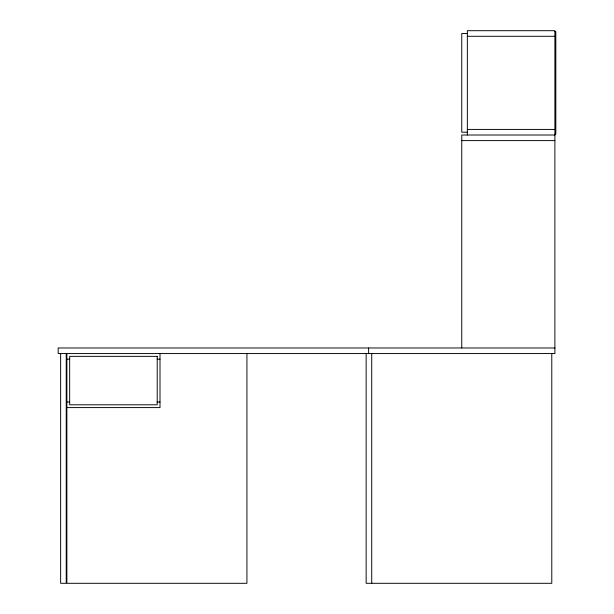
<?xml version="1.0" encoding="UTF-8"?>
<svg xmlns="http://www.w3.org/2000/svg" width="614" height="614" viewBox="0 0 614 614"><rect width="100%" height="100%" fill="white"/><g stroke="black" fill="none" stroke-linecap="round" stroke-linejoin="round"><path stroke-width="0.92" d="M554.895 31.629L555.823 31.629L555.823 134.082L554.895 134.082M467.346 33.494L461.759 33.494L461.759 132.217L467.346 132.217M467.346 36.287L554.895 36.287M467.346 129.424L554.895 129.424M554.895 135.011L461.759 135.011L461.759 347.977M461.759 140.598L554.895 140.598M554.895 347.977L58.176 347.977L58.176 353.564L554.895 353.564L554.895 30.7L467.346 30.7L467.346 135.011M66.865 359.159L69.72 359.159M157.153 359.159L160.001 359.159M66.865 402.001L69.72 402.001M157.153 402.001L160.001 402.001M66.865 407.589L160.001 407.589L160.001 353.564M551.786 353.564L551.786 583.3L366.144 583.3L366.144 353.564M371.731 353.564L371.731 583.3M368.623 347.977L368.623 353.564M246.928 353.564L246.928 583.3L66.865 583.3L66.865 353.564M66.22 353.564L66.22 583.3L60.633 583.3L60.633 353.564M157.207 356.358L69.658 356.358L69.658 404.795L157.207 404.795L157.207 356.358"/></g></svg>
